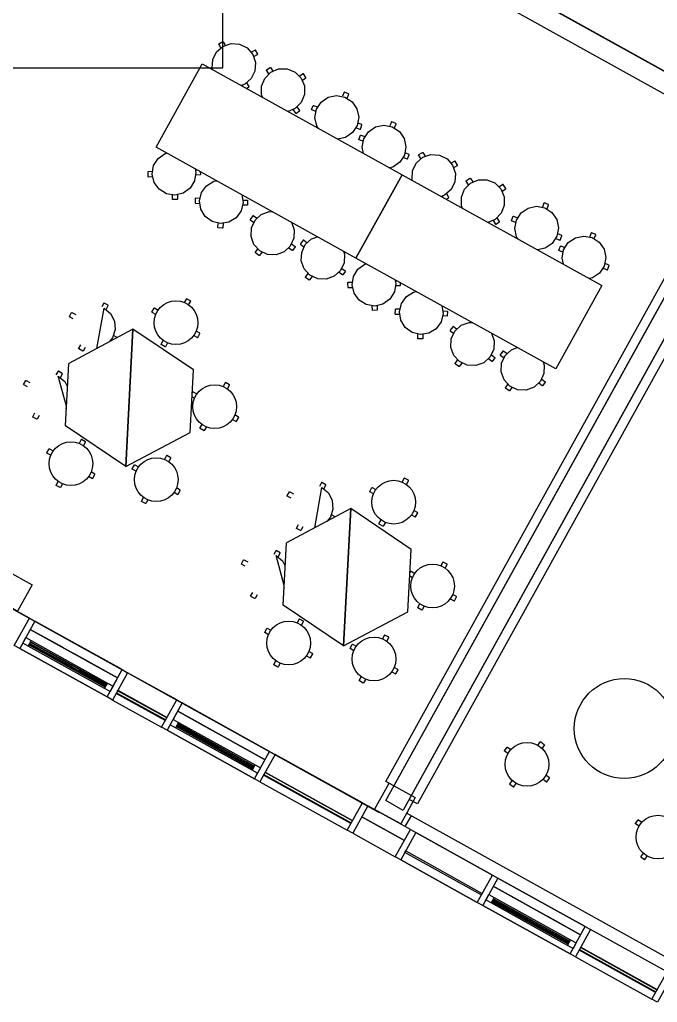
# Model space of a CAD drawing. Header units: metres. Extents: x 3.2 to 22.3, y 0.7 to 22.8.
# Drawn here: x 8.66 to 10.671, y 2.005 to 5.102 of the extents above; entities that cross this region are included whole.
import ezdxf

# ---------------------------------------------------------------- set-up
doc = ezdxf.new("R2010")
doc.units = ezdxf.units.M
for name, color, linetype in [('ARREDI', 9, 'Continuous'), ('PARETI_STRUTTURE', 7, 'Continuous'), ('WAYFINDING_RIQUADRI', 7, 'Continuous')]:
    doc.layers.add(name, color=color, linetype=linetype)

msp = doc.modelspace()

# ---------------------------------------------------------------- linework, layer by layer
at = {"layer": 'ARREDI'}
for points in [[(9.2686, 4.9439), (9.2669, 4.9488), (9.2687, 4.9757), (9.2806, 4.9998), (9.3008, 5.0175), (9.3263, 5.0261), (9.3531, 5.0243), (9.3772, 5.0124), (9.3949, 4.9922)], [(9.2875, 5.0248), (9.2878, 5.0259)], [(9.2942, 5.0132), (9.2875, 5.0248)], [(9.2878, 5.0259), (9.3001, 5.0329)], [(9.3001, 5.0329), (9.3012, 5.0327)], [(9.3012, 5.0327), (9.3079, 5.021)], [(9.3949, 4.9922), (9.4035, 4.9667), (9.4018, 4.9399), (9.3898, 4.9158), (9.3696, 4.8981), (9.3582, 4.8942)], [(9.4022, 5.0055), (9.3906, 4.9988)], [(9.3985, 4.9852), (9.4101, 4.9918)], [(9.4033, 5.0052), (9.4022, 5.0055)], [(9.4104, 4.9929), (9.4033, 5.0052)], [(9.4101, 4.9919), (9.4104, 4.9929)], [(9.4263, 4.8564), (9.4227, 4.8648), (9.4225, 4.8917), (9.4326, 4.9167), (9.4515, 4.9358), (9.4762, 4.9463), (9.5031, 4.9465), (9.5281, 4.9364), (9.5472, 4.9176)], [(9.4377, 4.9421), (9.4379, 4.9432)], [(9.4452, 4.931), (9.4377, 4.9421)], [(9.4379, 4.9432), (9.4496, 4.9512)], [(9.4496, 4.9512), (9.4507, 4.951)], [(9.4507, 4.951), (9.4583, 4.9399)], [(9.5535, 4.9314), (9.5424, 4.9238)], [(9.5546, 4.9312), (9.5535, 4.9314)], [(9.5626, 4.9194), (9.5546, 4.9312)], [(9.3626, 4.8946), (9.3649, 4.8904)], [(9.3829, 4.8908), (9.3762, 4.9024)], [(9.5472, 4.9176), (9.5577, 4.8928), (9.5579, 4.8659), (9.5478, 4.841), (9.5289, 4.8218), (9.5061, 4.8122)], [(9.5513, 4.9108), (9.5624, 4.9183)], [(9.5624, 4.9183), (9.5626, 4.9194)], [(9.3746, 4.8851), (9.3826, 4.8897)], [(9.3826, 4.8897), (9.3829, 4.8908)], [(9.6018, 4.7591), (9.5965, 4.7669), (9.5909, 4.7932), (9.5959, 4.8196), (9.6105, 4.8421), (9.6327, 4.8574), (9.659, 4.8629), (9.6854, 4.858)], [(9.6829, 4.873), (9.678, 4.8605)], [(9.684, 4.8734), (9.6829, 4.873)], [(9.6971, 4.8681), (9.684, 4.8734)], [(9.6926, 4.8547), (9.6976, 4.8671)], [(9.6976, 4.8671), (9.6971, 4.8681)], [(9.5805, 4.8181), (9.5857, 4.8313)], [(9.5857, 4.8313), (9.5868, 4.8317)], [(9.5868, 4.8317), (9.5992, 4.8268)], [(9.6854, 4.858), (9.708, 4.8433), (9.7232, 4.8212), (9.7288, 4.7949), (9.7238, 4.7684), (9.7092, 4.7459), (9.687, 4.7307), (9.6625, 4.7255)], [(9.5222, 4.8178), (9.5297, 4.8067)], [(9.5297, 4.8067), (9.5308, 4.8065)], [(9.5308, 4.8065), (9.5425, 4.8145)], [(9.5428, 4.8155), (9.5352, 4.8266)], [(9.5425, 4.8145), (9.5428, 4.8155)], [(9.5809, 4.8171), (9.5805, 4.8181)], [(9.5934, 4.8121), (9.5809, 4.8171)], [(9.7388, 4.7709), (9.7263, 4.7759)], [(9.734, 4.7567), (9.7392, 4.7699)], [(9.7392, 4.7699), (9.7388, 4.7709)], [(9.7442, 4.6802), (9.7401, 4.6996), (9.745, 4.726), (9.7597, 4.7486), (9.7819, 4.7638), (9.8082, 4.7693), (9.8346, 4.7644)], [(9.8321, 4.7794), (9.8271, 4.7669)], [(9.8331, 4.7798), (9.8321, 4.7794)], [(9.8463, 4.7745), (9.8331, 4.7798)], [(9.8417, 4.7611), (9.8467, 4.7735)], [(9.8467, 4.7735), (9.8463, 4.7745)], [(9.7205, 4.7613), (9.7329, 4.7563)], [(9.7296, 4.7245), (9.7349, 4.7377)], [(9.7329, 4.7563), (9.734, 4.7567)], [(9.7349, 4.7377), (9.7359, 4.7382)], [(9.7359, 4.7382), (9.7484, 4.7332)], [(9.8346, 4.7644), (9.8571, 4.7497), (9.8723, 4.7276), (9.8779, 4.7013), (9.873, 4.6748), (9.8583, 4.6523), (9.8362, 4.6371), (9.8259, 4.6349)], [(9.7301, 4.7235), (9.7296, 4.7246)], [(9.7425, 4.7185), (9.7301, 4.7235)], [(9.1491, 4.5487), (9.1225, 4.553), (9.0996, 4.5671), (9.0839, 4.5889), (9.0777, 4.6151), (9.0821, 4.6417), (9.0962, 4.6645), (9.118, 4.6803), (9.1231, 4.6815)], [(9.8879, 4.6773), (9.8755, 4.6823)], [(9.8831, 4.6632), (9.8884, 4.6763)], [(9.8884, 4.6763), (9.8879, 4.6773)], [(9.8988, 4.5945), (9.8971, 4.5995), (9.8989, 4.6263), (9.9108, 4.6504), (9.931, 4.6681), (9.9565, 4.6768), (9.9833, 4.675), (10.0074, 4.6631), (10.0251, 4.6428)], [(9.9177, 4.6755), (9.918, 4.6765)], [(9.918, 4.6765), (9.9303, 4.6836)], [(9.9303, 4.6836), (9.9314, 4.6833)], [(9.9314, 4.6833), (9.9381, 4.6717)], [(9.8697, 4.6677), (9.8821, 4.6627)], [(9.8821, 4.6627), (9.8831, 4.6632)], [(9.9244, 4.6638), (9.9177, 4.6754)], [(10.0324, 4.6561), (10.0208, 4.6495)], [(10.0335, 4.6559), (10.0324, 4.6561)], [(10.0406, 4.6436), (10.0335, 4.6559)], [(9.0645, 4.6225), (9.0638, 4.6217)], [(9.0638, 4.6217), (9.0643, 4.6075)], [(9.0779, 4.623), (9.0645, 4.6225)], [(9.2127, 4.6318), (9.2155, 4.62), (9.2112, 4.5935), (9.197, 4.5706), (9.1752, 4.5549), (9.1491, 4.5487)], [(9.2147, 4.6279), (9.2195, 4.628)], [(9.2291, 4.6227), (9.2295, 4.6134)], [(10.0251, 4.6428), (10.0337, 4.6174), (10.032, 4.5906), (10.02, 4.5664), (9.9998, 4.5487), (9.9884, 4.5449)], [(10.0287, 4.6358), (10.0403, 4.6425)], [(10.0403, 4.6425), (10.0406, 4.6436)], [(9.0643, 4.6075), (9.0651, 4.6068)], [(9.0651, 4.6068), (9.0785, 4.6072)], [(9.2287, 4.6126), (9.2153, 4.6121)], [(9.2931, 4.4591), (9.2669, 4.4653), (9.2451, 4.4811), (9.2311, 4.5041), (9.2269, 4.5306), (9.2331, 4.5568), (9.2489, 4.5785), (9.2718, 4.5926), (9.2808, 4.594)], [(9.2295, 4.6134), (9.2287, 4.6126)], [(10.0565, 4.5071), (10.0529, 4.5155), (10.0527, 4.5424), (10.0628, 4.5673), (10.0817, 4.5865), (10.1064, 4.597), (10.1333, 4.5972), (10.1583, 4.5871), (10.1774, 4.5682)], [(10.0679, 4.5928), (10.0681, 4.5939)], [(10.0754, 4.5817), (10.0679, 4.5928)], [(10.0681, 4.5939), (10.0798, 4.6018)], [(10.0798, 4.6018), (10.0809, 4.6016)], [(10.0809, 4.6016), (10.0885, 4.5905)], [(10.0131, 4.5414), (10.0064, 4.5531)], [(10.1774, 4.5682), (10.1879, 4.5435), (10.1881, 4.5166), (10.178, 4.4917), (10.1591, 4.4725), (10.1363, 4.4628)], [(10.1837, 4.582), (10.1726, 4.5745)], [(10.1815, 4.5614), (10.1926, 4.569)], [(10.1848, 4.5818), (10.1837, 4.582)], [(10.1928, 4.5701), (10.1848, 4.5818)], [(10.1926, 4.569), (10.1928, 4.5701)], [(9.1417, 4.5355), (9.1412, 4.5489)], [(9.1425, 4.5347), (9.1417, 4.5355)], [(9.1566, 4.5352), (9.1425, 4.5347)], [(9.1574, 4.536), (9.1566, 4.5352)], [(9.1569, 4.5494), (9.1574, 4.536)], [(9.2134, 4.5382), (9.2128, 4.524)], [(9.2129, 4.524), (9.2136, 4.5232)], [(9.2142, 4.5389), (9.2134, 4.5382)], [(9.2136, 4.5232), (9.227, 4.5227)], [(9.2276, 4.5384), (9.2142, 4.539)], [(9.3607, 4.5498), (9.3646, 4.5253), (9.3583, 4.4992), (9.3425, 4.4774), (9.3196, 4.4633), (9.2931, 4.4591)], [(9.3644, 4.5332), (9.3778, 4.5327)], [(9.3778, 4.5327), (9.3786, 4.5318)], [(9.3786, 4.5318), (9.378, 4.5177)], [(9.9928, 4.5452), (9.9951, 4.5411)], [(10.0048, 4.5358), (10.0128, 4.5404)], [(10.0128, 4.5404), (10.0131, 4.5415)], [(10.3131, 4.5236), (10.3082, 4.5112)], [(10.3142, 4.5241), (10.3131, 4.5236)], [(10.3273, 4.5188), (10.3142, 4.5241)], [(9.3772, 4.5169), (9.3638, 4.5174)], [(9.378, 4.5177), (9.3772, 4.5169)], [(9.4168, 4.3734), (9.3986, 4.3932), (9.3894, 4.4185), (9.3906, 4.4454), (9.4019, 4.4697), (9.4217, 4.4879), (9.447, 4.4971), (9.4564, 4.4967)], [(10.232, 4.4098), (10.2267, 4.4175), (10.2211, 4.4438), (10.2261, 4.4703), (10.2407, 4.4928), (10.2629, 4.508), (10.2892, 4.5136), (10.3156, 4.5086)], [(10.3156, 4.5086), (10.3382, 4.494), (10.3534, 4.4718), (10.3589, 4.4455), (10.354, 4.4191), (10.3394, 4.3965), (10.3172, 4.3813), (10.2927, 4.3762)], [(10.3228, 4.5053), (10.3278, 4.5178)], [(10.3278, 4.5178), (10.3273, 4.5188)], [(9.2847, 4.4464), (9.2852, 4.4598)], [(9.3009, 4.4592), (9.3004, 4.4458)], [(9.395, 4.4836), (9.3866, 4.4721)], [(9.3866, 4.4721), (9.3868, 4.471)], [(9.3868, 4.471), (9.3976, 4.4631)], [(9.3961, 4.4837), (9.395, 4.4836)], [(9.4069, 4.4758), (9.3961, 4.4837)], [(9.517, 4.4631), (9.5256, 4.4396), (9.5245, 4.4127), (9.5131, 4.3883), (9.4933, 4.3702), (9.4681, 4.3609), (9.4412, 4.3621), (9.4168, 4.3734)], [(10.1524, 4.4684), (10.1599, 4.4574)], [(10.161, 4.4571), (10.1727, 4.4651)], [(10.173, 4.4662), (10.1654, 4.4773)], [(10.1727, 4.4651), (10.173, 4.4662)], [(10.2107, 4.4688), (10.2159, 4.482)], [(10.2111, 4.4678), (10.2107, 4.4688)], [(10.2236, 4.4628), (10.2111, 4.4678)], [(10.2159, 4.4819), (10.217, 4.4824)], [(10.217, 4.4824), (10.2294, 4.4774)], [(9.2855, 4.4456), (9.2847, 4.4464)], [(9.2996, 4.4451), (9.2855, 4.4456)], [(9.3004, 4.4458), (9.2996, 4.4451)], [(10.1599, 4.4574), (10.161, 4.4571)], [(10.4623, 4.43), (10.4573, 4.4176)], [(10.4633, 4.4305), (10.4623, 4.43)], [(10.4765, 4.4252), (10.4633, 4.4305)], [(9.5534, 4.4067), (9.545, 4.3952)], [(9.5752, 4.2965), (9.557, 4.3163), (9.5478, 4.3416), (9.549, 4.3685), (9.5603, 4.3928), (9.5801, 4.411), (9.5987, 4.4178)], [(9.5545, 4.4068), (9.5534, 4.4067)], [(9.5653, 4.3989), (9.5545, 4.4068)], [(10.3507, 4.412), (10.3631, 4.407)], [(10.369, 4.4216), (10.3565, 4.4266)], [(10.3631, 4.407), (10.3642, 4.4074)], [(10.3642, 4.4074), (10.3694, 4.4206)], [(10.3694, 4.4206), (10.369, 4.4216)], [(10.3744, 4.3309), (10.3703, 4.3502), (10.3752, 4.3767), (10.3899, 4.3992), (10.4121, 4.4144), (10.4384, 4.42), (10.4648, 4.4151)], [(10.4648, 4.4151), (10.4873, 4.4004), (10.5025, 4.3782), (10.5081, 4.3519), (10.5032, 4.3255), (10.4885, 4.303), (10.4663, 4.2877), (10.4561, 4.2856)], [(10.4719, 4.4117), (10.4769, 4.4242)], [(10.4769, 4.4242), (10.4765, 4.4252)], [(9.4028, 4.3676), (9.4107, 4.3784)], [(9.403, 4.3665), (9.4028, 4.3676)], [(9.4144, 4.3581), (9.403, 4.3665)], [(9.4234, 4.3691), (9.4155, 4.3583)], [(9.5189, 4.3743), (9.5081, 4.3822)], [(9.5174, 4.3949), (9.5282, 4.387)], [(9.52, 4.3745), (9.5189, 4.3743)], [(9.5284, 4.3859), (9.52, 4.3745)], [(9.5282, 4.387), (9.5284, 4.3859)], [(9.545, 4.3952), (9.5452, 4.3941)], [(9.5452, 4.3941), (9.556, 4.3862)], [(9.6804, 4.3725), (9.684, 4.3627), (9.6829, 4.3358), (9.6715, 4.3114), (9.6517, 4.2932), (9.6265, 4.284), (9.5996, 4.2852), (9.5752, 4.2965)], [(10.3598, 4.3752), (10.3651, 4.3884)], [(10.3603, 4.3742), (10.3598, 4.3752)], [(10.3727, 4.3692), (10.3603, 4.3742)], [(10.3651, 4.3884), (10.3661, 4.3888)], [(10.3661, 4.3888), (10.3786, 4.3838)], [(9.4155, 4.3583), (9.4144, 4.3581)], [(9.6773, 4.2974), (9.6665, 4.3053)], [(9.6758, 4.318), (9.6866, 4.3101)], [(9.6868, 4.309), (9.6784, 4.2976)], [(9.6866, 4.3101), (9.6868, 4.309)], [(9.7793, 4.1994), (9.7527, 4.2037), (9.7298, 4.2178), (9.7141, 4.2396), (9.7079, 4.2658), (9.7123, 4.2923), (9.7264, 4.3152), (9.7482, 4.3309), (9.7533, 4.3321)], [(10.4998, 4.3184), (10.5123, 4.3134)], [(10.5181, 4.328), (10.5057, 4.333)], [(10.5123, 4.3134), (10.5133, 4.3138)], [(10.5133, 4.3138), (10.5186, 4.327)], [(10.5186, 4.327), (10.5181, 4.328)], [(9.5612, 4.2907), (9.5691, 4.3015)], [(9.5614, 4.2896), (9.5612, 4.2907)], [(9.5728, 4.2812), (9.5614, 4.2896)], [(9.5739, 4.2814), (9.5728, 4.2812)], [(9.5818, 4.2922), (9.5739, 4.2814)], [(9.6784, 4.2976), (9.6773, 4.2974)], [(9.6947, 4.2732), (9.694, 4.2723)], [(9.7081, 4.2736), (9.6947, 4.2732)], [(9.8429, 4.2825), (9.8457, 4.2707), (9.8414, 4.2441), (9.8272, 4.2213), (9.8054, 4.2055), (9.7793, 4.1994)], [(9.8449, 4.2785), (9.8497, 4.2787)], [(9.8593, 4.2733), (9.8597, 4.2641)], [(9.694, 4.2723), (9.6945, 4.2582)], [(9.6945, 4.2582), (9.6953, 4.2574)], [(9.6953, 4.2574), (9.7087, 4.2579)], [(9.8589, 4.2633), (9.8455, 4.2628)], [(9.9233, 4.1098), (9.8971, 4.116), (9.8753, 4.1318), (9.8613, 4.1547), (9.8571, 4.1813), (9.8633, 4.2074), (9.8791, 4.2292), (9.902, 4.2432), (9.911, 4.2447)], [(9.8597, 4.2641), (9.8589, 4.2633)], [(9.1853, 4.2221), (9.1788, 4.2104)], [(9.1863, 4.2224), (9.1853, 4.2221)], [(9.1988, 4.2155), (9.1863, 4.2224)], [(9.1926, 4.2027), (9.1991, 4.2145)], [(9.1991, 4.2145), (9.1987, 4.2155)], [(8.9032, 4.0659), (8.9257, 4.1931), (8.9462, 4.1757), (8.9586, 4.1518), (8.9608, 4.125), (8.9526, 4.0994), (8.9414, 4.0861)], [(8.9251, 4.2082), (8.9186, 4.1965)], [(8.9262, 4.2085), (8.9251, 4.2082)], [(8.9386, 4.2017), (8.9262, 4.2085)], [(8.9324, 4.1889), (8.9389, 4.2006)], [(8.9389, 4.2006), (8.9386, 4.2017)], [(9.0767, 4.1805), (9.0836, 4.1929)], [(9.0771, 4.1795), (9.0767, 4.1805)], [(9.0836, 4.1929), (9.0847, 4.1933)], [(9.0847, 4.1932), (9.0964, 4.1867)], [(9.7719, 4.1861), (9.7714, 4.1995)], [(9.7727, 4.1854), (9.7719, 4.1861)], [(9.7868, 4.1859), (9.7727, 4.1854)], [(9.7876, 4.1867), (9.7868, 4.1859)], [(9.7871, 4.2001), (9.7876, 4.1867)], [(9.8436, 4.1889), (9.843, 4.1747)], [(9.8444, 4.1896), (9.8436, 4.1889)], [(9.8578, 4.1891), (9.8444, 4.1896)], [(9.9909, 4.2004), (9.9948, 4.176), (9.9885, 4.1498), (9.9727, 4.128), (9.9498, 4.114), (9.9233, 4.1098)], [(9.9946, 4.1838), (10.008, 4.1833)], [(10.008, 4.1833), (10.0088, 4.1825)], [(10.0088, 4.1825), (10.0082, 4.1683)], [(8.8166, 4.1667), (8.8235, 4.1791)], [(8.8169, 4.1656), (8.8166, 4.1667)], [(8.8286, 4.1591), (8.8169, 4.1656)], [(8.8235, 4.1791), (8.8245, 4.1794)], [(8.8245, 4.1794), (8.8363, 4.1729)], [(9.0888, 4.173), (9.0771, 4.1795)], [(9.843, 4.1747), (9.8438, 4.1739)], [(9.8438, 4.1739), (9.8572, 4.1734)], [(10.0074, 4.1676), (9.994, 4.1681)], [(10.0082, 4.1683), (10.0074, 4.1676)], [(9.2074, 3.998), (9.017, 4.1263), (8.9943, 3.6937), (9.017, 4.1263), (8.8142, 4.0186)], [(9.2279, 4.1139), (9.2162, 4.1204)], [(10.0252, 4.1342), (10.0168, 4.1228)], [(10.0168, 4.1228), (10.017, 4.1217)], [(10.017, 4.1217), (10.0278, 4.1138)], [(10.047, 4.0241), (10.0288, 4.0439), (10.0196, 4.0692), (10.0208, 4.096), (10.0321, 4.1204), (10.0519, 4.1386), (10.0772, 4.1478), (10.0866, 4.1474)], [(10.0263, 4.1344), (10.0252, 4.1342)], [(10.0371, 4.1265), (10.0263, 4.1344)], [(8.9484, 4.0927), (8.951, 4.0913)], [(8.9676, 4.1001), (8.956, 4.1065)], [(9.1059, 4.0789), (9.1124, 4.0906)], [(9.2085, 4.1066), (9.2203, 4.1001)], [(9.2203, 4.1001), (9.2213, 4.1004)], [(9.2213, 4.1004), (9.2282, 4.1128)], [(9.2282, 4.1128), (9.2279, 4.1139)], [(9.9149, 4.0971), (9.9154, 4.1105)], [(9.9157, 4.0963), (9.9149, 4.0971)], [(9.9298, 4.0957), (9.9157, 4.0963)], [(9.9306, 4.0965), (9.9298, 4.0957)], [(9.9311, 4.1099), (9.9306, 4.0965)], [(10.1472, 4.1137), (10.1558, 4.0902), (10.1547, 4.0634), (10.1433, 4.039), (10.1235, 4.0208), (10.0983, 4.0116), (10.0714, 4.0127), (10.047, 4.0241)], [(8.8457, 4.065), (8.8522, 4.0768)], [(8.846, 4.064), (8.8457, 4.065)], [(8.8585, 4.0571), (8.8461, 4.064)], [(8.8595, 4.0574), (8.8584, 4.0571)], [(8.866, 4.0691), (8.8595, 4.0574)], [(9.1062, 4.0778), (9.1059, 4.0789)], [(9.1186, 4.0709), (9.1062, 4.0778)], [(9.1197, 4.0713), (9.1186, 4.0709)], [(9.1262, 4.083), (9.1197, 4.0713)], [(10.1836, 4.0573), (10.1752, 4.0459)], [(10.2054, 3.9472), (10.1872, 3.967), (10.178, 3.9922), (10.1792, 4.0191), (10.1905, 4.0435), (10.2103, 4.0617), (10.2289, 4.0685)], [(10.1847, 4.0575), (10.1836, 4.0573)], [(10.1955, 4.0496), (10.1847, 4.0575)], [(10.033, 4.0183), (10.0409, 4.0291)], [(10.1491, 4.025), (10.1383, 4.0329)], [(10.1476, 4.0456), (10.1584, 4.0377)], [(10.1586, 4.0366), (10.1502, 4.0251)], [(10.1584, 4.0377), (10.1586, 4.0366)], [(10.1752, 4.0459), (10.1754, 4.0448)], [(10.1754, 4.0448), (10.1862, 4.0368)], [(8.8039, 3.822), (8.8142, 4.0186)], [(9.1971, 3.8014), (9.2074, 3.998)], [(10.0332, 4.0172), (10.033, 4.0183)], [(10.0446, 4.0088), (10.0332, 4.0172)], [(10.0457, 4.009), (10.0446, 4.0088)], [(10.0536, 4.0198), (10.0457, 4.009)], [(10.1502, 4.0251), (10.1491, 4.025)], [(10.3106, 4.0232), (10.3142, 4.0133), (10.3131, 3.9865), (10.3017, 3.9621), (10.2819, 3.9439), (10.2567, 3.9347), (10.2298, 3.9358), (10.2054, 3.9472)], [(8.6722, 3.9523), (8.679, 3.9647)], [(8.679, 3.9647), (8.6801, 3.965)], [(8.6801, 3.965), (8.6918, 3.9585)], [(8.7807, 3.9939), (8.7742, 3.9821)], [(8.7818, 3.9942), (8.7807, 3.9939)], [(8.8071, 3.8838), (8.7813, 3.9787), (8.8018, 3.9613), (8.8103, 3.9448)], [(8.7942, 3.9873), (8.7818, 3.9942)], [(8.788, 3.9745), (8.7945, 3.9862)], [(8.7945, 3.9862), (8.7941, 3.9873)], [(10.306, 3.9687), (10.3168, 3.9608)], [(8.6725, 3.9512), (8.6722, 3.9523)], [(8.6842, 3.9447), (8.6725, 3.9512)], [(9.3076, 3.9578), (9.3011, 3.9461)], [(9.3087, 3.9581), (9.3076, 3.9578)], [(9.3211, 3.9512), (9.3087, 3.9581)], [(9.3149, 3.9384), (9.3214, 3.9501)], [(9.3214, 3.9501), (9.3211, 3.9512)], [(10.1914, 3.9414), (10.1993, 3.9522)], [(10.1916, 3.9403), (10.1914, 3.9414)], [(10.203, 3.9319), (10.1916, 3.9403)], [(10.212, 3.9429), (10.2041, 3.9321)], [(10.3075, 3.9481), (10.2967, 3.956)], [(10.3086, 3.9482), (10.3075, 3.9481)], [(10.317, 3.9597), (10.3086, 3.9482)], [(10.3168, 3.9608), (10.317, 3.9597)], [(9.2111, 3.9087), (9.2029, 3.9132)], [(9.2035, 3.9242), (9.206, 3.9286)], [(9.206, 3.9286), (9.207, 3.9289)], [(9.207, 3.9289), (9.2188, 3.9224)], [(10.2041, 3.9321), (10.203, 3.9319)], [(8.8039, 3.8784), (8.8067, 3.8768)], [(8.7013, 3.8506), (8.7078, 3.8624)], [(8.7016, 3.8496), (8.7013, 3.8507)], [(8.714, 3.8427), (8.7016, 3.8496)], [(8.7151, 3.843), (8.714, 3.8427)], [(8.7216, 3.8547), (8.7151, 3.843)], [(9.3309, 3.8423), (9.3426, 3.8358)], [(9.3503, 3.8496), (9.3385, 3.8561)], [(9.3437, 3.8361), (9.3506, 3.8485)], [(9.3506, 3.8485), (9.3502, 3.8496)], [(8.9943, 3.6937), (8.8039, 3.822)], [(9.2283, 3.8146), (9.2348, 3.8263)], [(9.2286, 3.8135), (9.2283, 3.8146)], [(9.241, 3.8066), (9.2286, 3.8135)], [(9.2485, 3.8187), (9.242, 3.8069)], [(9.3426, 3.8358), (9.3437, 3.8361)], [(8.854, 3.7783), (8.8475, 3.7665)], [(8.855, 3.7786), (8.854, 3.7783)], [(8.8674, 3.7717), (8.855, 3.7786)], [(8.9943, 3.6937), (9.1971, 3.8014)], [(9.242, 3.8069), (9.241, 3.8066)], [(8.7454, 3.7367), (8.7523, 3.7491)], [(8.7523, 3.7491), (8.7534, 3.7494)], [(8.7534, 3.7494), (8.7651, 3.7429)], [(8.8612, 3.7589), (8.8677, 3.7706)], [(8.8677, 3.7706), (8.8674, 3.7717)], [(8.7457, 3.7356), (8.7454, 3.7367)], [(8.7575, 3.7291), (8.7457, 3.7356)], [(9.1232, 3.7279), (9.1167, 3.7161)], [(9.1242, 3.7282), (9.1232, 3.7279)], [(9.1366, 3.7213), (9.1242, 3.7282)], [(9.1304, 3.7085), (9.1369, 3.7202)], [(9.1369, 3.7202), (9.1366, 3.7213)], [(9.0146, 3.6863), (9.0215, 3.6987)], [(9.0149, 3.6852), (9.0146, 3.6863)], [(9.0267, 3.6787), (9.0149, 3.6852)], [(9.0215, 3.6987), (9.0226, 3.699)], [(9.0226, 3.699), (9.0343, 3.6925)], [(8.8772, 3.6628), (8.8889, 3.6563)], [(8.8966, 3.67), (8.8849, 3.6765)], [(8.8889, 3.6563), (8.89, 3.6566)], [(8.89, 3.6566), (8.8969, 3.669)], [(8.8969, 3.669), (8.8966, 3.67)], [(9.8721, 3.6568), (9.8656, 3.645)], [(9.8732, 3.6571), (9.8721, 3.6567)], [(9.8856, 3.6502), (9.8732, 3.6571)], [(8.7746, 3.635), (8.7811, 3.6468)], [(8.7749, 3.634), (8.7746, 3.6351)], [(8.7873, 3.6271), (8.7749, 3.634)], [(8.7884, 3.6274), (8.7873, 3.6271)], [(8.7949, 3.6391), (8.7884, 3.6274)], [(9.1658, 3.6196), (9.154, 3.6261)], [(9.5901, 3.5006), (9.6125, 3.6277), (9.6331, 3.6104), (9.6454, 3.5865), (9.6476, 3.5597), (9.6394, 3.5341), (9.6282, 3.5208)], [(9.6119, 3.6429), (9.6054, 3.6312)], [(9.613, 3.6432), (9.6119, 3.6429)], [(9.6254, 3.6363), (9.613, 3.6432)], [(9.6192, 3.6235), (9.6257, 3.6353)], [(9.6257, 3.6353), (9.6254, 3.6363)], [(9.7636, 3.6152), (9.7704, 3.6276)], [(9.7704, 3.6276), (9.7715, 3.6279)], [(9.7715, 3.6279), (9.7832, 3.6214)], [(9.8794, 3.6374), (9.8859, 3.6491)], [(9.8859, 3.6491), (9.8856, 3.6502)], [(9.0438, 3.5847), (9.0503, 3.5964)], [(9.1464, 3.6124), (9.1581, 3.6059)], [(9.1581, 3.6059), (9.1592, 3.6062)], [(9.1592, 3.6062), (9.1661, 3.6186)], [(9.1661, 3.6186), (9.1658, 3.6196)], [(9.5034, 3.6013), (9.5103, 3.6137)], [(9.5037, 3.6003), (9.5034, 3.6013)], [(9.5155, 3.5938), (9.5037, 3.6003)], [(9.5103, 3.6137), (9.5114, 3.6141)], [(9.5114, 3.614), (9.5231, 3.6075)], [(9.7639, 3.6141), (9.7636, 3.6152)], [(9.7756, 3.6076), (9.7639, 3.6141)], [(9.0441, 3.5836), (9.0438, 3.5847)], [(9.0565, 3.5767), (9.0441, 3.5836)], [(9.0576, 3.577), (9.0565, 3.5767)], [(9.0641, 3.5887), (9.0576, 3.577)], [(9.8942, 3.4327), (9.7038, 3.5609), (9.6811, 3.1284), (9.7038, 3.5609), (9.501, 3.4533)], [(9.6544, 3.5347), (9.6428, 3.5412)], [(9.8954, 3.5413), (9.9071, 3.5348)], [(9.9147, 3.5485), (9.903, 3.555)], [(9.9071, 3.5348), (9.9081, 3.5351)], [(9.9081, 3.5351), (9.915, 3.5475)], [(9.915, 3.5475), (9.9147, 3.5485)], [(9.5326, 3.4997), (9.5391, 3.5114)], [(9.5329, 3.4986), (9.5326, 3.4997)], [(9.5528, 3.5038), (9.5463, 3.4921)], [(9.6352, 3.5274), (9.6379, 3.5259)], [(9.7927, 3.5135), (9.7992, 3.5253)], [(9.793, 3.5125), (9.7927, 3.5135)], [(9.8054, 3.5056), (9.793, 3.5125)], [(9.8065, 3.5059), (9.8054, 3.5056)], [(9.813, 3.5176), (9.8065, 3.5059)], [(9.5453, 3.4917), (9.5329, 3.4986)], [(9.5463, 3.4921), (9.5453, 3.4918)], [(9.4907, 3.2567), (9.501, 3.4533)], [(9.4675, 3.4285), (9.461, 3.4168)], [(9.4686, 3.4288), (9.4675, 3.4285)], [(9.4939, 3.3185), (9.4681, 3.4133), (9.4886, 3.396), (9.4971, 3.3794)], [(9.481, 3.4219), (9.4686, 3.4288)], [(9.4748, 3.4092), (9.4813, 3.4209)], [(9.4813, 3.4209), (9.481, 3.4219)], [(9.8839, 3.2361), (9.8942, 3.4327)], [(9.359, 3.387), (9.3658, 3.3994)], [(9.3593, 3.3859), (9.359, 3.387)], [(9.371, 3.3794), (9.3593, 3.3859)], [(9.3659, 3.3994), (9.3669, 3.3997)], [(9.3669, 3.3997), (9.3787, 3.3932)], [(9.9945, 3.3924), (9.988, 3.3807)], [(9.9955, 3.3927), (9.9945, 3.3924)], [(10.0079, 3.3859), (9.9955, 3.3927)], [(10.0017, 3.3731), (10.0082, 3.3848)], [(10.0082, 3.3848), (10.0079, 3.3859)], [(9.898, 3.3433), (9.8898, 3.3479)], [(9.8903, 3.3588), (9.8928, 3.3633)], [(9.8928, 3.3633), (9.8939, 3.3636)], [(9.8939, 3.3636), (9.9056, 3.3571)], [(9.3881, 3.2853), (9.3946, 3.297)], [(9.3884, 3.2842), (9.3881, 3.2853)], [(9.4008, 3.2774), (9.3884, 3.2842)], [(9.4084, 3.2894), (9.4019, 3.2777)], [(9.4908, 3.313), (9.4936, 3.3115)], [(10.0371, 3.2842), (10.0253, 3.2907)], [(10.0305, 3.2707), (10.0374, 3.2831)], [(10.0374, 3.2831), (10.0371, 3.2842)], [(9.4019, 3.2777), (9.4008, 3.2774)], [(9.6811, 3.1284), (9.4907, 3.2567)], [(9.9151, 3.2492), (9.9216, 3.261)], [(9.9353, 3.2533), (9.9288, 3.2416)], [(10.0177, 3.2769), (10.0294, 3.2704)], [(10.0294, 3.2704), (10.0305, 3.2708)], [(9.6811, 3.1284), (9.8839, 3.2361)], [(9.9154, 3.2482), (9.9151, 3.2492)], [(9.9278, 3.2413), (9.9154, 3.2482)], [(9.9288, 3.2416), (9.9278, 3.2413)], [(9.5408, 3.2129), (9.5343, 3.2012)], [(9.5419, 3.2132), (9.5408, 3.2129)], [(9.5543, 3.2063), (9.5419, 3.2132)], [(9.5481, 3.1936), (9.5546, 3.2053)], [(9.5546, 3.2053), (9.5543, 3.2063)], [(9.4323, 3.1714), (9.4391, 3.1838)], [(9.4326, 3.1703), (9.4323, 3.1714)], [(9.4443, 3.1638), (9.4326, 3.1703)], [(9.4391, 3.1838), (9.4402, 3.1841)], [(9.4402, 3.1841), (9.4519, 3.1776)], [(9.81, 3.1625), (9.8035, 3.1508)], [(9.8111, 3.1628), (9.81, 3.1625)], [(9.8235, 3.1559), (9.8111, 3.1628)], [(9.7015, 3.121), (9.7083, 3.1334)], [(9.7083, 3.1334), (9.7094, 3.1337)], [(9.7094, 3.1337), (9.7211, 3.1272)], [(9.8173, 3.1432), (9.8238, 3.1549)], [(9.8238, 3.1549), (9.8235, 3.1559)], [(9.564, 3.0974), (9.5758, 3.0909)], [(9.5834, 3.1047), (9.5717, 3.1112)], [(9.5768, 3.0912), (9.5837, 3.1036)], [(9.5837, 3.1036), (9.5834, 3.1047)], [(9.7018, 3.1199), (9.7015, 3.121)], [(9.7135, 3.1134), (9.7018, 3.1199)], [(9.4614, 3.0697), (9.4679, 3.0814)], [(9.4617, 3.0686), (9.4614, 3.0697)], [(9.4741, 3.0618), (9.4617, 3.0686)], [(9.4817, 3.0738), (9.4752, 3.0621)], [(9.5758, 3.0909), (9.5768, 3.0912)], [(9.4752, 3.0621), (9.4741, 3.0618)], [(9.8332, 3.047), (9.845, 3.0405)], [(9.8526, 3.0543), (9.8409, 3.0608)], [(9.845, 3.0405), (9.846, 3.0408)], [(9.846, 3.0408), (9.8529, 3.0532)], [(9.8529, 3.0532), (9.8526, 3.0543)], [(9.7306, 3.0193), (9.7371, 3.031)], [(9.7309, 3.0182), (9.7306, 3.0193)], [(9.7433, 3.0114), (9.7309, 3.0182)], [(9.7444, 3.0117), (9.7433, 3.0114)], [(9.7509, 3.0234), (9.7444, 3.0117)], [(10.2937, 2.815), (10.3016, 2.8258)], [(10.3016, 2.8258), (10.3027, 2.826)], [(10.3027, 2.826), (10.3141, 2.8176)], [(10.1887, 2.7982), (10.1971, 2.8096)], [(10.1889, 2.7971), (10.1887, 2.7982)], [(10.1997, 2.7892), (10.1889, 2.7971)], [(10.1971, 2.8096), (10.1982, 2.8098)], [(10.1982, 2.8098), (10.209, 2.8019)], [(10.3143, 2.8165), (10.3064, 2.8057)], [(10.3141, 2.8176), (10.3143, 2.8165)], [(10.2128, 2.7045), (10.2049, 2.6937)], [(10.2176, 2.6844), (10.2255, 2.6952)], [(10.3102, 2.7083), (10.321, 2.7004)], [(10.3303, 2.7131), (10.3195, 2.721)], [(10.321, 2.7004), (10.3221, 2.7006)], [(10.3221, 2.7005), (10.3305, 2.712)], [(10.3305, 2.712), (10.3303, 2.7131)], [(10.2049, 2.6937), (10.2051, 2.6926)], [(10.205, 2.6926), (10.2165, 2.6842)], [(10.2165, 2.6842), (10.2176, 2.6844)], [(10.6019, 2.5691), (10.6103, 2.5805)], [(10.6103, 2.5806), (10.6114, 2.5807)], [(10.6114, 2.5807), (10.6222, 2.5728)], [(10.6021, 2.568), (10.602, 2.5691)], [(10.6129, 2.5601), (10.6021, 2.568)], [(10.626, 2.4754), (10.6181, 2.4646)], [(10.6181, 2.4646), (10.6183, 2.4635)], [(10.6183, 2.4635), (10.6297, 2.4551)], [(10.6297, 2.4551), (10.6308, 2.4553)], [(10.6308, 2.4553), (10.6388, 2.4661)]]:
    msp.add_lwpolyline(points, dxfattribs=at)
for points in [[(9.09, 4.6998), (9.2354, 4.9622), (9.8656, 4.6129), (9.7202, 4.3505)], [(9.7202, 4.3505), (9.8656, 4.6129), (10.4958, 4.2636), (10.3504, 4.0011)], [(9.8732, 2.5155), (9.873, 2.5152), (9.7387, 2.5896), (9.7388, 2.59)], [(10.1184, 2.3487), (10.1155, 2.3436), (9.8744, 2.4772), (9.8773, 2.4824)]]:
    msp.add_lwpolyline(points, close=True, dxfattribs=at)
for centre, radius in [((9.1525, 4.1467), 0.0689), ((9.2748, 3.8824), 0.0689), ((8.8212, 3.7028), 0.0689), ((9.0904, 3.6524), 0.0689), ((9.8393, 3.5813), 0.0689), ((9.9617, 3.317), 0.0689), ((9.508, 3.1375), 0.0689), ((9.7772, 3.0871), 0.0689), ((10.5663, 2.868), 0.1575), ((10.2596, 2.7551), 0.0689), ((10.6728, 2.526), 0.0689)]:
    msp.add_circle(centre, radius, dxfattribs=at)
at = {"layer": 'PARETI_STRUTTURE'}
for points in [[(10.9694, 4.7862), (7.3624, 6.7857)], [(10.9955, 4.7717), (7.4175, 6.7551)], [(10.9392, 4.7309), (9.8223, 5.35), (9.8529, 5.4051), (10.9826, 4.7788)], [(9.8695, 2.6103), (9.8143, 2.6409), (10.9812, 4.7459)], [(10.9812, 4.7459), (9.8401, 2.6874), (9.8143, 2.7017), (10.9392, 4.7309)], [(11.0506, 4.7412), (11.0765, 4.7268), (9.9144, 2.6305)], [(11.0363, 4.7153), (9.8695, 2.6104)], [(9.9144, 2.6305), (9.8885, 2.6448), (11.0363, 4.7153)], [(6.585, 4.3828), (9.7939, 2.604)], [(8.6902, 3.2158), (8.4147, 3.3686)], [(8.7074, 3.2063), (8.6788, 3.1546)], [(8.6819, 3.2008), (8.6902, 3.2158)], [(8.6692, 3.1374), (8.6597, 3.1202)], [(8.9275, 2.9943), (8.6865, 3.1279)], [(8.8246, 3.0626), (8.6912, 3.1365), (8.7773, 3.0888)], [(8.6912, 3.1365), (8.9323, 3.0029)], [(8.696, 3.1451), (8.9371, 3.0115)], [(8.9323, 3.0029), (8.8462, 3.0506)], [(9.1551, 2.9581), (9.0001, 3.044), (8.9524, 2.9579), (8.9352, 2.9675), (8.9829, 3.0536), (9.0001, 3.044)], [(8.9543, 3.0019), (8.9829, 3.0536)], [(8.9352, 2.9675), (8.9447, 2.9847)], [(8.9524, 2.9579), (9.1074, 2.872)], [(9.1723, 2.9486), (9.1437, 2.8969)], [(9.1341, 2.8797), (9.1246, 2.8625)], [(9.1609, 2.8874), (9.402, 2.7538)], [(9.3924, 2.7365), (9.1514, 2.8702)], [(9.2895, 2.8049), (9.1561, 2.8788), (9.2422, 2.8311)], [(9.1561, 2.8788), (9.3972, 2.7451)], [(9.3972, 2.7451), (9.3111, 2.7929)], [(9.4192, 2.7442), (9.4478, 2.7959)], [(9.7405, 2.6336), (9.465, 2.7863)], [(9.4001, 2.7098), (9.4096, 2.727)], [(9.4173, 2.7002), (9.6928, 2.5475)], [(9.7379, 2.6289), (9.7405, 2.6336)], [(9.8921, 2.5496), (9.7577, 2.6241)], [(10.7203, 2.1353), (9.8798, 2.6012)], [(9.8938, 2.5935), (9.8748, 2.5592)], [(9.71, 2.538), (9.8443, 2.4635)], [(10.1676, 2.3969), (10.1389, 2.3452)], [(10.1294, 2.328), (10.1198, 2.3108)], [(10.2847, 2.2532), (10.1514, 2.3271), (10.2375, 2.2794)], [(10.1514, 2.3271), (10.3924, 2.1934)], [(10.1561, 2.3357), (10.3972, 2.2021)], [(10.3876, 2.1848), (10.1466, 2.3185)], [(10.3924, 2.1935), (10.3063, 2.2412)], [(10.4144, 2.1925), (10.443, 2.2442)], [(10.7013, 2.101), (10.4603, 2.2346)], [(10.3953, 2.1581), (10.4049, 2.1753)], [(10.4125, 2.1485), (10.6536, 2.0149)]]:
    msp.add_lwpolyline(points, dxfattribs=at)
for points in [[(8.5706, 3.2842), (8.6164, 3.3669), (8.699, 3.321), (8.6532, 3.2384)], [(8.7074, 3.2063), (8.9829, 3.0536), (8.7074, 3.2063), (8.6597, 3.1202), (8.6425, 3.1298), (8.6902, 3.2158)], [(8.6931, 3.1805), (8.7964, 3.1232)], [(8.6931, 3.1805), (8.9686, 3.0277)], [(8.6788, 3.1546), (8.696, 3.1451), (8.6865, 3.1279), (8.6692, 3.1374)], [(8.6897, 3.1337), (8.9308, 3.0001), (8.9296, 2.998), (8.6886, 3.1317)], [(8.6939, 3.1413), (8.935, 3.0077), (8.9342, 3.0063), (8.6931, 3.1399)], [(8.9352, 2.9675), (8.6597, 3.1202)], [(8.9686, 3.0278), (8.8308, 3.1041)], [(8.8653, 3.085), (8.9686, 3.0278)], [(8.9447, 2.9847), (8.9275, 2.9942), (8.9371, 3.0115), (8.9543, 3.0019)], [(8.9652, 2.981), (9.1202, 2.8951), (9.119, 2.893), (8.9641, 2.9789)], [(8.9694, 2.9886), (9.1244, 2.9027), (9.1236, 2.9013), (8.9686, 2.9872)], [(9.1723, 2.9486), (9.4478, 2.7959), (9.1723, 2.9486), (9.1246, 2.8625), (9.1074, 2.872), (9.1551, 2.9581)], [(9.158, 2.9228), (9.2613, 2.8655)], [(9.158, 2.9228), (9.4335, 2.77)], [(9.1437, 2.8969), (9.1609, 2.8874), (9.1513, 2.8702), (9.1341, 2.8797)], [(9.1588, 2.8836), (9.3999, 2.75), (9.3991, 2.7486), (9.158, 2.8822)], [(9.4001, 2.7098), (9.1246, 2.8625)], [(9.1546, 2.876), (9.3957, 2.7424), (9.3945, 2.7403), (9.1534, 2.874)], [(9.4335, 2.77), (9.2957, 2.8464)], [(9.3302, 2.8273), (9.4335, 2.77)], [(9.465, 2.7863), (9.4173, 2.7002), (9.4001, 2.7098), (9.4478, 2.7959)], [(9.4096, 2.727), (9.3924, 2.7365), (9.402, 2.7538), (9.4192, 2.7442)], [(9.4343, 2.7309), (9.7098, 2.5782), (9.709, 2.5768), (9.4335, 2.7295)], [(9.4301, 2.7233), (9.7056, 2.5706), (9.7044, 2.5685), (9.429, 2.7212)], [(9.8244, 2.6962), (9.907, 2.6504), (9.8612, 2.5677), (9.7785, 2.6135)], [(9.7577, 2.6241), (9.71, 2.538), (9.6928, 2.5475), (9.7405, 2.6336)], [(9.9093, 2.5401), (9.8615, 2.454), (9.8443, 2.4635), (9.892, 2.5496)], [(9.9093, 2.5401), (10.1503, 2.4064)], [(10.1026, 2.3203), (9.8615, 2.454)], [(10.1675, 2.3969), (10.443, 2.2442), (10.1675, 2.3969), (10.1198, 2.3108), (10.1026, 2.3203), (10.1503, 2.4064)], [(10.1532, 2.3711), (10.2565, 2.3138)], [(10.1532, 2.3711), (10.4287, 2.2183)], [(10.1389, 2.3452), (10.1561, 2.3357), (10.1466, 2.3185), (10.1294, 2.328)], [(10.1498, 2.3243), (10.3909, 2.1907), (10.3897, 2.1886), (10.1487, 2.3223)], [(10.154, 2.3319), (10.3951, 2.1983), (10.3943, 2.1969), (10.1533, 2.3305)], [(10.3953, 2.1581), (10.1198, 2.3108)], [(10.4287, 2.2183), (10.291, 2.2947)], [(10.3254, 2.2756), (10.4287, 2.2183)], [(10.4603, 2.2346), (10.4125, 2.1485), (10.3953, 2.1581), (10.443, 2.2442)], [(10.4049, 2.1753), (10.3876, 2.1848), (10.3972, 2.2021), (10.4144, 2.1925)], [(10.4253, 2.1716), (10.6664, 2.038), (10.6652, 2.0359), (10.4242, 2.1695)], [(10.4295, 2.1792), (10.6706, 2.0456), (10.6698, 2.0442), (10.4288, 2.1778)], [(10.7185, 2.0914), (10.6708, 2.0054), (10.6536, 2.0149), (10.7013, 2.101)]]:
    msp.add_lwpolyline(points, close=True, dxfattribs=at)
at = {"layer": 'WAYFINDING_RIQUADRI'}
msp.add_lwpolyline([(6.9, 4.95), (9.3, 4.95), (9.3, 5.45), (6.9, 5.45)], close=True, dxfattribs=at)

doc.saveas('drawing.dxf')
